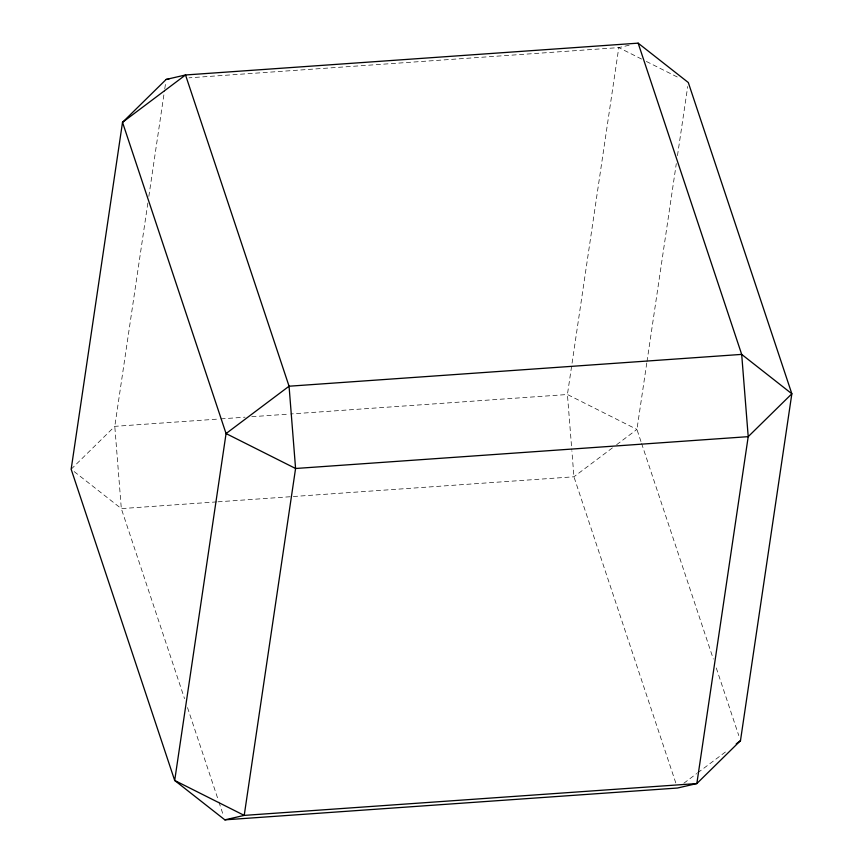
<?xml version="1.0" encoding="UTF-8"?>
<svg xmlns="http://www.w3.org/2000/svg" width="863" height="863" viewBox="0 0 863 863"><rect width="100%" height="100%" fill="white"/><g stroke="black" fill="none" stroke-linecap="round" stroke-linejoin="round"><path stroke-width="0.65" stroke-dasharray="4.32 3.24" d="M147.853 203.042L114.79 426.344L121.316 508.609L184.542 698.674M148.846 196.397L164.585 90.065M164.779 88.738L165.772 82.093M646.775 362.989L636.937 429.44L641.187 442.201M646.98 361.651L676.301 163.614M677.477 155.642L687.714 86.527M71.154 469.224L114.79 426.344L219.558 418.976M612.385 447.897L573.938 476.786L218.015 501.813M616.657 444.682L636.937 429.44L567.423 394.51L290.745 413.97M683.884 783.205L696.7 773.582M697.768 772.773L727.66 750.314M629.116 45.232L618.782 47.605L188.997 77.832M220.896 418.879L245.07 417.185M251.791 416.71L289.396 414.067M216.678 501.899L121.316 508.609L73.247 470.864M641.565 59.051L618.782 47.605L567.423 394.51L571.835 450.249M646.355 61.456L679.915 78.317M641.608 443.474L713.323 659.041M716.29 667.973L738.782 735.578M675.783 782.924L573.938 476.786L571.942 451.576M187.508 707.595L218.49 800.713M218.911 801.997L223.582 816.02"/><path stroke-width="1.29" d="M740.476 740.681L791.846 393.776L688.307 82.535L638.145 43.15L185.523 74.973L166.16 79.439L122.524 122.319L71.154 469.224L174.693 780.465L224.855 819.85L677.477 788.027L696.84 783.561L740.476 740.681L736.204 743.895M224.855 819.85L244.218 815.395L696.84 783.561L748.21 436.656L741.684 354.391L638.145 43.15M166.16 79.439L168.846 79.245M226.063 433.56L174.693 780.465L244.218 815.395L295.578 468.49L289.062 386.214L185.523 74.973L122.524 122.319L226.063 433.56L295.578 468.49L748.21 436.656L791.846 393.776L741.684 354.391L289.062 386.214L226.063 433.56"/></g></svg>
